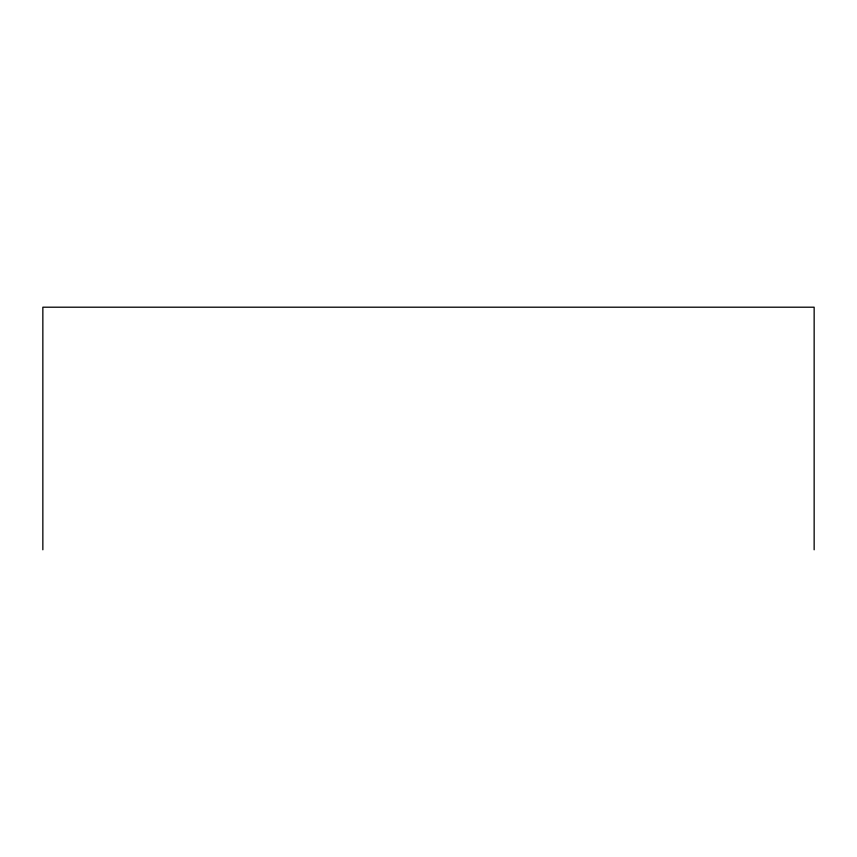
<?xml version="1.0" encoding="UTF-8"?>
<svg xmlns="http://www.w3.org/2000/svg" width="857" height="857" viewBox="0 0 857 857"><rect width="100%" height="100%" fill="white"/><g stroke="black" fill="none" stroke-linecap="round" stroke-linejoin="round"><path stroke-width="1.29" d="M814.15 549.798L814.15 307.202L42.85 307.202L42.85 549.798"/></g></svg>
